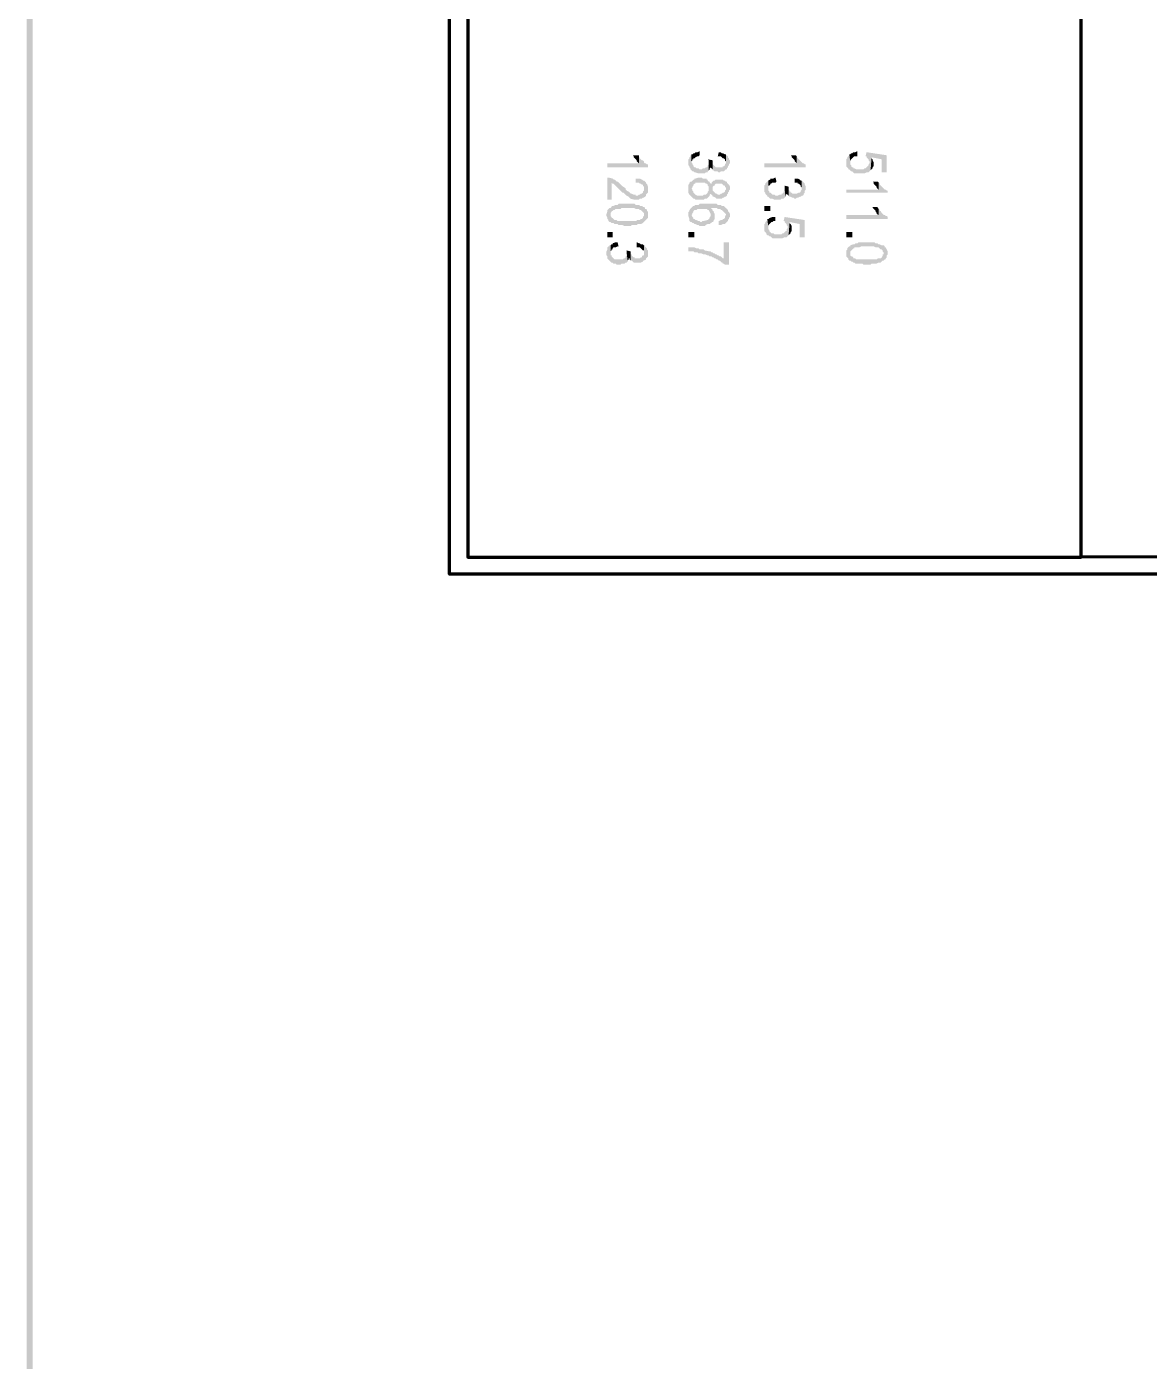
# Model space of a CAD drawing. Header units: inches. Extents: x -186 to 186, y -282 to 282.
# Drawn here: x -186.11 to -145.02, y 149.35 to 198.19 of the extents above; entities that cross this region are included whole.
import ezdxf

# ---------------------------------------------------------------- set-up
doc = ezdxf.new("R2010")
doc.units = ezdxf.units.IN
doc.header["$MEASUREMENT"] = 0
doc.layers.add('H', color=7, linetype='CONTINUOUS', lineweight=100)
doc.layers.add('P', color=250, linetype='CONTINUOUS', lineweight=100)

msp = doc.modelspace()

# ---------------------------------------------------------------- hatches: boundary and pattern name
at = {"layer": 'H', "linetype": 'Continuous'}
for points in [[(-185.889, 281.889), (-186.111, 282.111), (-185.889, -281.889)], [(-186.111, 282.111), (-185.889, -281.889), (-186.111, -282.111)], [(-163.37, 193.037), (-163.37, 193.148), (-163.407, 193.148), (-163.444, 193.185), (-163.481, 193.185), (-163.519, 193.222), (-163.519, 193.259), (-163.556, 193.296), (-163.593, 193.296), (-163.63, 193.333), (-163.667, 193.37), (-163.704, 193.444), (-163.704, 193.185), (-164.852, 193.185), (-164.852, 193.037)], [(-163.704, 193.444), (-163.704, 193.481), (-163.741, 193.481), (-163.926, 193.481), (-163.889, 193.444), (-163.889, 193.407), (-163.815, 193.333), (-163.778, 193.296), (-163.778, 193.259), (-163.741, 193.222), (-163.704, 193.185)], [(-161.148, 192.926), (-161.148, 193.222), (-161.148, 193.148), (-161.185, 193.111), (-161.185, 193.074), (-161.222, 193.037), (-161.259, 193.037), (-161.296, 193), (-161.333, 193), (-161.37, 193), (-161.407, 192.963), (-161.481, 192.963), (-161.519, 193), (-161.556, 193), (-161.593, 193), (-161.63, 193.037), (-161.667, 193.037), (-161.704, 193.074), (-161.704, 193.111), (-161.741, 193.148), (-161.741, 193.185), (-161.778, 193.222), (-161.778, 193.519), (-161.778, 193.481), (-161.815, 193.481), (-161.815, 193.444), (-161.852, 193.407), (-161.852, 193.37), (-161.889, 193.333), (-161.889, 193.296), (-161.889, 193.259), (-161.889, 193.185), (-161.889, 193.148), (-161.889, 193.111), (-161.852, 193.074), (-161.852, 193.037), (-161.815, 193), (-161.815, 192.963), (-161.741, 192.889), (-161.704, 192.889), (-161.667, 192.852), (-161.63, 192.852), (-161.519, 192.815), (-161.37, 192.815), (-161.333, 192.815), (-161.296, 192.815), (-161.259, 192.852), (-161.222, 192.852), (-161.185, 192.852), (-161.185, 192.889)], [(-161.481, 193.481), (-161.481, 193.63), (-161.556, 193.593), (-161.593, 193.593), (-161.63, 193.593), (-161.667, 193.556), (-161.704, 193.556), (-161.741, 193.519), (-161.778, 193.519), (-161.778, 193.222), (-161.778, 193.259), (-161.741, 193.296), (-161.741, 193.333), (-161.704, 193.333), (-161.704, 193.37), (-161.667, 193.37), (-161.63, 193.407), (-161.556, 193.444), (-161.519, 193.444)], [(-160.37, 193.222), (-160.37, 193.296), (-160.407, 193.333), (-160.407, 193.37), (-160.444, 193.407), (-160.444, 193.444), (-160.481, 193.481), (-160.519, 193.481), (-160.519, 193.519), (-160.519, 193.185), (-160.556, 193.148), (-160.556, 193.111), (-160.593, 193.074), (-160.63, 193.074), (-160.63, 193.037), (-160.667, 193.037), (-160.704, 193.037), (-160.815, 193.037), (-160.852, 193.037), (-160.889, 193.037), (-160.926, 193.074), (-160.963, 193.111), (-161, 193.148), (-161, 193.185), (-161, 193.222), (-161, 193.296), (-161, 192.963), (-161, 192.926), (-160.963, 192.926), (-160.926, 192.889), (-160.852, 192.889), (-160.815, 192.889), (-160.778, 192.852), (-160.741, 192.852), (-160.704, 192.889), (-160.667, 192.889), (-160.593, 192.889), (-160.556, 192.926), (-160.519, 192.963), (-160.481, 192.963), (-160.481, 193), (-160.444, 193.037), (-160.444, 193.074), (-160.407, 193.111), (-160.407, 193.148), (-160.37, 193.185)], [(-160.519, 193.519), (-160.556, 193.519), (-160.63, 193.556), (-160.667, 193.556), (-160.704, 193.593), (-160.778, 193.593), (-160.815, 193.444), (-160.778, 193.444), (-160.741, 193.444), (-160.704, 193.444), (-160.667, 193.407), (-160.63, 193.37), (-160.593, 193.37), (-160.556, 193.333), (-160.556, 193.296), (-160.519, 193.259), (-160.519, 193.222)], [(-157.593, 193.037), (-157.593, 193.148), (-157.63, 193.148), (-157.667, 193.185), (-157.704, 193.185), (-157.741, 193.222), (-157.778, 193.259), (-157.815, 193.296), (-157.852, 193.333), (-157.889, 193.37), (-157.926, 193.444), (-157.926, 193.185), (-159.111, 193.185), (-159.111, 193.037)], [(-157.926, 193.444), (-157.963, 193.481), (-158.148, 193.481), (-158.111, 193.444), (-158.111, 193.407), (-158.037, 193.333), (-158, 193.296), (-158, 193.259), (-157.963, 193.222), (-157.926, 193.185)], [(-155.259, 192.889), (-155.259, 193.222), (-155.259, 193.185), (-155.296, 193.148), (-155.296, 193.111), (-155.333, 193.074), (-155.37, 193.037), (-155.407, 193), (-155.444, 193), (-155.481, 192.963), (-155.519, 192.963), (-155.556, 192.963), (-155.667, 192.963), (-155.704, 192.963), (-155.741, 192.963), (-155.815, 193), (-155.852, 193), (-155.852, 193.037), (-155.889, 193.037), (-155.926, 193.074), (-155.926, 193.111), (-155.963, 193.148), (-155.963, 193.185), (-155.963, 193.222), (-156, 193.519), (-156, 193.481), (-156.037, 193.444), (-156.074, 193.407), (-156.074, 193.37), (-156.111, 193.333), (-156.111, 193.296), (-156.111, 193.259), (-156.111, 193.185), (-156.111, 193.148), (-156.111, 193.111), (-156.111, 193.074), (-156.074, 193.037), (-156.037, 193), (-156.037, 192.963), (-156, 192.963), (-155.963, 192.926), (-155.926, 192.889), (-155.889, 192.889), (-155.852, 192.852), (-155.815, 192.815), (-155.778, 192.815), (-155.704, 192.815), (-155.667, 192.815), (-155.63, 192.815), (-155.519, 192.815), (-155.481, 192.815), (-155.444, 192.815), (-155.37, 192.852), (-155.333, 192.852), (-155.296, 192.852)], [(-155.704, 193.444), (-155.704, 193.63), (-155.778, 193.593), (-155.815, 193.593), (-155.852, 193.593), (-155.889, 193.556), (-155.926, 193.556), (-155.963, 193.519), (-156, 193.519), (-155.963, 193.222), (-155.963, 193.296), (-155.926, 193.333), (-155.889, 193.37), (-155.852, 193.407), (-155.815, 193.444), (-155.778, 193.444), (-155.741, 193.444)], [(-154.63, 192.852), (-154.63, 193.481), (-155.37, 193.593), (-155.407, 193.444), (-155.37, 193.444), (-155.37, 193.407), (-155.333, 193.37), (-155.296, 193.333), (-155.296, 193.296), (-155.259, 193.259), (-155.259, 192.889), (-155.222, 192.926), (-155.185, 193.407), (-154.815, 193.333), (-154.815, 192.852)], [(-155.111, 193.185), (-155.111, 193.222), (-155.148, 193.296), (-155.148, 193.333), (-155.185, 193.37), (-155.185, 193.407), (-155.222, 192.926), (-155.185, 192.963), (-155.148, 193), (-155.148, 193.037), (-155.111, 193.074), (-155.111, 193.111), (-155.111, 193.148)], [(-161, 193.296), (-161.185, 193.333), (-161.148, 193.296), (-161.148, 193.222), (-161.148, 192.926), (-161.111, 192.963), (-161.111, 193), (-161.074, 193.037), (-161.037, 193), (-161, 192.963)], [(-163.481, 191.963), (-163.519, 192.259), (-163.519, 192.222), (-163.519, 192.185), (-163.556, 192.148), (-163.556, 192.111), (-163.593, 192.074), (-163.63, 192.074), (-163.667, 192.037), (-163.704, 192.037), (-163.741, 192), (-163.815, 192), (-163.815, 192.037), (-163.852, 192.037), (-163.889, 192.037), (-163.963, 192.074), (-164, 192.074), (-164.037, 192.111), (-164.074, 192.148), (-164.148, 192.185), (-164.185, 192.222), (-164.185, 192.259), (-164.222, 192.296), (-164.333, 192.37), (-164.37, 192.407), (-164.407, 192.444), (-164.444, 192.481), (-164.481, 192.519), (-164.519, 192.519), (-164.556, 192.556), (-164.593, 192.593), (-164.63, 192.593), (-164.667, 192.63), (-164.815, 192.667), (-164.852, 192.667), (-164.852, 191.852), (-164.704, 191.852), (-164.704, 192.481), (-164.667, 192.444), (-164.63, 192.444), (-164.593, 192.407), (-164.556, 192.37), (-164.519, 192.333), (-164.481, 192.296), (-164.444, 192.259), (-164.407, 192.222), (-164.37, 192.185), (-164.333, 192.148), (-164.296, 192.111), (-164.259, 192.111), (-164.222, 192.074), (-164.185, 192.037), (-164.148, 192), (-164.074, 191.963), (-164.037, 191.926), (-164, 191.889), (-163.852, 191.852), (-163.704, 191.852), (-163.667, 191.889), (-163.63, 191.889), (-163.593, 191.889), (-163.556, 191.926), (-163.519, 191.926)], [(-163.37, 192.222), (-163.37, 192.296), (-163.37, 192.333), (-163.407, 192.444), (-163.444, 192.444), (-163.444, 192.481), (-163.481, 192.519), (-163.519, 192.556), (-163.556, 192.556), (-163.593, 192.593), (-163.667, 192.63), (-163.704, 192.63), (-163.778, 192.63), (-163.815, 192.63), (-163.815, 192.481), (-163.741, 192.481), (-163.704, 192.481), (-163.667, 192.444), (-163.63, 192.444), (-163.593, 192.407), (-163.556, 192.407), (-163.556, 192.37), (-163.519, 192.333), (-163.519, 192.296), (-163.519, 192.259), (-163.481, 191.963), (-163.444, 192), (-163.444, 192.037), (-163.407, 192.074), (-163.37, 192.111), (-163.37, 192.148), (-163.37, 192.185)], [(-161.148, 192.519), (-161.185, 192.556), (-161.185, 192.593), (-161.222, 192.593), (-161.222, 192.63), (-161.296, 192.63), (-161.333, 192.63), (-161.37, 192.63), (-161.407, 192.667), (-161.519, 192.667), (-161.63, 192.63), (-161.667, 192.63), (-161.667, 192.593), (-161.704, 192.593), (-161.741, 192.556), (-161.778, 192.519), (-161.815, 192.519), (-161.852, 192.481), (-161.852, 192.444), (-161.889, 192.407), (-161.889, 192.37), (-161.889, 192.333), (-161.889, 192.296), (-161.889, 192.222), (-161.889, 192.185), (-161.889, 192.148), (-161.889, 192.111), (-161.852, 192.037), (-161.815, 192), (-161.778, 191.963), (-161.778, 192.259), (-161.741, 192.296), (-161.741, 192.333), (-161.704, 192.37), (-161.704, 192.407), (-161.667, 192.444), (-161.63, 192.444), (-161.63, 192.481), (-161.556, 192.481), (-161.519, 192.481), (-161.37, 192.481), (-161.333, 192.481), (-161.296, 192.481), (-161.259, 192.444), (-161.222, 192.444), (-161.185, 192.407), (-161.185, 192.37), (-161.148, 192.333), (-161.148, 192.296), (-161.148, 192.259)], [(-160.519, 192.519), (-160.556, 192.556), (-160.593, 192.556), (-160.63, 192.593), (-160.667, 192.593), (-160.852, 192.593), (-160.889, 192.593), (-160.926, 192.556), (-160.963, 192.556), (-161, 192.519), (-161.037, 192.481), (-161.037, 192.444), (-161.074, 192.444), (-161.111, 192.481), (-161.111, 192.519), (-161.148, 192.519), (-161.148, 192.259), (-161.148, 192.222), (-161.148, 192.185), (-161.185, 192.148), (-161.185, 192.111), (-161.222, 192.074), (-161.259, 192.037), (-161.296, 192.037), (-161.333, 192.037), (-161.37, 192), (-161.407, 192), (-161.481, 192), (-161.519, 192), (-161.556, 192), (-161.63, 192.037), (-161.667, 192.074), (-161.704, 192.111), (-161.704, 192.148), (-161.741, 192.185), (-161.741, 192.222), (-161.778, 192.259), (-161.778, 191.963), (-161.741, 191.926), (-161.704, 191.889), (-161.667, 191.889), (-161.63, 191.852), (-161.593, 191.852), (-161.556, 191.852), (-161.37, 191.852), (-161.333, 191.852), (-161.296, 191.889), (-161.259, 191.889), (-161.222, 191.889), (-161.185, 191.926), (-161.148, 191.963), (-161.111, 192), (-161.111, 192.037), (-161.074, 192.074), (-161, 192), (-161, 192.259), (-161, 192.296), (-161, 192.333), (-160.963, 192.37), (-160.926, 192.37), (-160.926, 192.407), (-160.889, 192.444), (-160.852, 192.444), (-160.815, 192.444), (-160.778, 192.444), (-160.741, 192.444), (-160.704, 192.444), (-160.667, 192.444), (-160.63, 192.407), (-160.593, 192.37), (-160.556, 192.37), (-160.556, 192.333), (-160.519, 192.296), (-160.519, 192.259)], [(-160.37, 192.259), (-160.37, 192.333), (-160.407, 192.407), (-160.481, 192.481), (-160.481, 192.519), (-160.519, 192.519), (-160.519, 192.222), (-160.556, 192.185), (-160.556, 192.148), (-160.593, 192.111), (-160.63, 192.111), (-160.667, 192.074), (-160.704, 192.074), (-160.741, 192.037), (-160.815, 192.037), (-160.852, 192.074), (-160.889, 192.074), (-160.963, 192.148), (-161, 192.185), (-161, 192.222), (-161, 192.259), (-161, 192), (-161, 191.963), (-160.963, 191.963), (-160.889, 191.926), (-160.852, 191.889), (-160.815, 191.889), (-160.778, 191.889), (-160.741, 191.889), (-160.704, 191.889), (-160.667, 191.889), (-160.63, 191.926), (-160.593, 191.926), (-160.556, 191.963), (-160.519, 191.963), (-160.481, 192), (-160.481, 192.037), (-160.444, 192.074), (-160.444, 192.111), (-160.407, 192.148), (-160.407, 192.185), (-160.37, 192.222)], [(-158.333, 191.963), (-158.37, 192.259), (-158.37, 192.185), (-158.407, 192.148), (-158.407, 192.111), (-158.444, 192.074), (-158.481, 192.074), (-158.481, 192.037), (-158.519, 192.037), (-158.556, 192.037), (-158.63, 192), (-158.704, 192), (-158.741, 192.037), (-158.778, 192.037), (-158.815, 192.037), (-158.852, 192.074), (-158.889, 192.111), (-158.926, 192.111), (-158.926, 192.148), (-158.963, 192.185), (-158.963, 192.222), (-158.963, 192.259), (-158.963, 192.556), (-159, 192.519), (-159.037, 192.481), (-159.074, 192.444), (-159.074, 192.407), (-159.111, 192.37), (-159.111, 192.333), (-159.111, 192.296), (-159.111, 192.222), (-159.111, 192.185), (-159.111, 192.148), (-159.074, 192.111), (-159.074, 192.074), (-159.037, 192.037), (-159, 192), (-159, 191.963), (-158.963, 191.963), (-158.926, 191.926), (-158.889, 191.889), (-158.852, 191.889), (-158.815, 191.889), (-158.741, 191.852), (-158.593, 191.852), (-158.556, 191.852), (-158.519, 191.852), (-158.481, 191.889), (-158.444, 191.889), (-158.407, 191.889), (-158.37, 191.926)], [(-158.667, 192.519), (-158.704, 192.667), (-158.778, 192.63), (-158.815, 192.63), (-158.852, 192.63), (-158.889, 192.63), (-158.889, 192.593), (-158.963, 192.556), (-158.963, 192.259), (-158.963, 192.296), (-158.963, 192.333), (-158.963, 192.37), (-158.926, 192.37), (-158.889, 192.407), (-158.889, 192.444), (-158.852, 192.444), (-158.815, 192.481), (-158.778, 192.481), (-158.704, 192.481)], [(-157.593, 192.259), (-157.593, 192.333), (-157.63, 192.407), (-157.63, 192.444), (-157.667, 192.481), (-157.704, 192.519), (-157.741, 192.556), (-157.741, 192.222), (-157.778, 192.185), (-157.778, 192.148), (-157.815, 192.111), (-157.852, 192.111), (-157.926, 192.074), (-158.037, 192.074), (-158.074, 192.074), (-158.111, 192.111), (-158.148, 192.111), (-158.148, 192.148), (-158.185, 192.148), (-158.185, 192.185), (-158.222, 192.222), (-158.222, 192.259), (-158.222, 192.333), (-158.222, 192), (-158.185, 191.963), (-158.148, 191.963), (-158.074, 191.926), (-158.037, 191.926), (-158, 191.889), (-157.963, 191.889), (-157.926, 191.926), (-157.889, 191.926), (-157.815, 191.963), (-157.778, 191.963), (-157.741, 192), (-157.704, 192), (-157.667, 192.037), (-157.667, 192.074), (-157.63, 192.111), (-157.63, 192.148), (-157.63, 192.185), (-157.593, 192.222)], [(-157.741, 192.556), (-157.778, 192.556), (-157.815, 192.593), (-157.889, 192.63), (-157.926, 192.63), (-158, 192.63), (-158, 192.481), (-157.963, 192.481), (-157.889, 192.481), (-157.889, 192.444), (-157.852, 192.444), (-157.815, 192.407), (-157.778, 192.37), (-157.778, 192.333), (-157.741, 192.296), (-157.741, 192.259)], [(-154.593, 192.111), (-154.593, 192.185), (-154.63, 192.185), (-154.667, 192.222), (-154.704, 192.222), (-154.741, 192.259), (-154.778, 192.296), (-154.815, 192.333), (-154.852, 192.37), (-154.889, 192.407), (-154.889, 192.444), (-154.926, 192.481), (-154.926, 192.222), (-156.111, 192.222), (-156.111, 192.111)], [(-154.926, 192.481), (-154.963, 192.519), (-155.148, 192.519), (-155.111, 192.481), (-155.111, 192.444), (-155.074, 192.407), (-155.037, 192.37), (-155, 192.333), (-155, 192.296), (-154.926, 192.222)], [(-158.222, 192.333), (-158.37, 192.37), (-158.37, 192.333), (-158.37, 192.259), (-158.333, 191.963), (-158.333, 192), (-158.296, 192.074), (-158.259, 192.037), (-158.222, 192)], [(-163.519, 191.037), (-163.519, 191.296), (-163.519, 191.259), (-163.556, 191.222), (-163.556, 191.185), (-163.593, 191.148), (-163.63, 191.148), (-163.667, 191.111), (-163.704, 191.111), (-163.778, 191.111), (-163.778, 191.074), (-163.852, 191.074), (-163.926, 191.074), (-164.333, 191.074), (-164.37, 191.074), (-164.481, 191.074), (-164.519, 191.111), (-164.556, 191.111), (-164.593, 191.111), (-164.63, 191.148), (-164.667, 191.185), (-164.704, 191.185), (-164.704, 191.222), (-164.741, 191.259), (-164.741, 191.296), (-164.741, 191.556), (-164.778, 191.556), (-164.815, 191.519), (-164.852, 191.481), (-164.852, 191.444), (-164.889, 191.333), (-164.889, 191.259), (-164.852, 191.185), (-164.852, 191.148), (-164.815, 191.111), (-164.815, 191.074), (-164.778, 191.037), (-164.741, 191.037), (-164.704, 191), (-164.667, 191), (-164.63, 191), (-164.593, 190.963), (-164.556, 190.963), (-164.519, 190.963), (-164.481, 190.963), (-164.444, 190.926), (-164.407, 190.926), (-164.37, 190.926), (-164.296, 190.926), (-164.222, 190.889), (-164, 190.889), (-163.963, 190.926), (-163.889, 190.926), (-163.815, 190.926), (-163.778, 190.926), (-163.741, 190.963), (-163.704, 190.963), (-163.667, 190.963), (-163.63, 190.963), (-163.556, 191)], [(-163.37, 191.296), (-163.37, 191.37), (-163.37, 191.407), (-163.407, 191.444), (-163.407, 191.481), (-163.444, 191.519), (-163.481, 191.519), (-163.481, 191.556), (-163.519, 191.593), (-163.556, 191.593), (-163.593, 191.63), (-163.63, 191.63), (-163.667, 191.63), (-163.704, 191.667), (-163.741, 191.667), (-163.778, 191.667), (-163.815, 191.667), (-163.852, 191.704), (-163.926, 191.704), (-164, 191.704), (-164.296, 191.704), (-164.333, 191.704), (-164.444, 191.704), (-164.481, 191.667), (-164.519, 191.667), (-164.556, 191.667), (-164.63, 191.63), (-164.667, 191.63), (-164.704, 191.63), (-164.704, 191.593), (-164.741, 191.556), (-164.741, 191.296), (-164.741, 191.333), (-164.741, 191.37), (-164.704, 191.407), (-164.704, 191.444), (-164.667, 191.444), (-164.63, 191.481), (-164.593, 191.481), (-164.556, 191.519), (-164.519, 191.519), (-164.481, 191.519), (-164.37, 191.519), (-164.333, 191.556), (-163.889, 191.556), (-163.815, 191.519), (-163.778, 191.519), (-163.704, 191.519), (-163.667, 191.481), (-163.63, 191.481), (-163.593, 191.444), (-163.556, 191.407), (-163.519, 191.37), (-163.519, 191.333), (-163.519, 191.037), (-163.481, 191.074), (-163.444, 191.111), (-163.407, 191.148), (-163.37, 191.185), (-163.37, 191.222), (-163.37, 191.259)], [(-161.074, 191), (-161.074, 191.296), (-161.074, 191.259), (-161.111, 191.222), (-161.111, 191.185), (-161.148, 191.148), (-161.185, 191.111), (-161.333, 191.074), (-161.37, 191.074), (-161.407, 191.037), (-161.444, 191.037), (-161.481, 191.074), (-161.519, 191.074), (-161.593, 191.111), (-161.63, 191.111), (-161.667, 191.148), (-161.704, 191.148), (-161.704, 191.185), (-161.741, 191.222), (-161.778, 191.296), (-161.778, 191.556), (-161.815, 191.519), (-161.852, 191.481), (-161.852, 191.444), (-161.889, 191.407), (-161.889, 191.37), (-161.889, 191.333), (-161.889, 191.259), (-161.852, 191.148), (-161.852, 191.074), (-161.815, 191.037), (-161.778, 191.037), (-161.741, 191), (-161.704, 191), (-161.667, 190.963), (-161.63, 190.963), (-161.556, 190.926), (-161.519, 190.926), (-161.481, 190.889), (-161.296, 190.889), (-161.259, 190.926), (-161.185, 190.963), (-161.148, 190.963), (-161.111, 190.963)], [(-160.926, 191.259), (-160.926, 191.333), (-160.963, 191.407), (-160.963, 191.444), (-161, 191.444), (-161, 191.481), (-161.037, 191.519), (-161.074, 191.556), (-161.111, 191.556), (-161.148, 191.704), (-161.37, 191.704), (-161.444, 191.704), (-161.481, 191.704), (-161.519, 191.667), (-161.556, 191.667), (-161.593, 191.667), (-161.63, 191.667), (-161.667, 191.63), (-161.704, 191.63), (-161.741, 191.593), (-161.778, 191.556), (-161.778, 191.296), (-161.741, 191.333), (-161.741, 191.37), (-161.704, 191.407), (-161.704, 191.444), (-161.667, 191.481), (-161.63, 191.481), (-161.593, 191.481), (-161.556, 191.519), (-161.519, 191.519), (-161.481, 191.519), (-161.296, 191.519), (-161.259, 191.519), (-161.222, 191.519), (-161.185, 191.481), (-161.148, 191.481), (-161.111, 191.407), (-161.074, 191.333), (-161.074, 191), (-161.037, 191), (-161.037, 191.037), (-161, 191.037), (-160.963, 191.074), (-160.963, 191.111), (-160.926, 191.148), (-160.926, 191.185), (-160.926, 191.222)], [(-160.519, 191.556), (-160.556, 191.593), (-160.593, 191.63), (-160.63, 191.63), (-160.667, 191.63), (-160.704, 191.667), (-160.741, 191.667), (-160.778, 191.667), (-160.815, 191.667), (-160.852, 191.704), (-160.926, 191.704), (-160.963, 191.704), (-161.148, 191.704), (-161.111, 191.556), (-160.963, 191.556), (-160.889, 191.556), (-160.852, 191.556), (-160.815, 191.519), (-160.778, 191.519), (-160.704, 191.519), (-160.704, 191.481), (-160.667, 191.481), (-160.63, 191.444), (-160.593, 191.407), (-160.556, 191.37), (-160.519, 191.333), (-160.519, 191.296)], [(-160.37, 191.296), (-160.37, 191.333), (-160.407, 191.407), (-160.444, 191.444), (-160.444, 191.481), (-160.481, 191.519), (-160.519, 191.556), (-160.519, 191.296), (-160.556, 191.222), (-160.556, 191.185), (-160.593, 191.148), (-160.63, 191.148), (-160.63, 191.111), (-160.667, 191.111), (-160.704, 191.111), (-160.778, 191.074), (-160.778, 190.926), (-160.704, 190.926), (-160.63, 190.963), (-160.593, 190.963), (-160.556, 190.963), (-160.519, 191), (-160.481, 191.037), (-160.444, 191.074), (-160.444, 191.111), (-160.407, 191.148), (-160.407, 191.185), (-160.37, 191.222)], [(-159.111, 191.444), (-158.889, 191.444), (-158.889, 191.63), (-159.111, 191.63)], [(-154.593, 191.148), (-154.593, 191.222), (-154.63, 191.259), (-154.667, 191.259), (-154.704, 191.296), (-154.741, 191.296), (-154.778, 191.333), (-154.815, 191.37), (-154.852, 191.444), (-154.889, 191.444), (-154.889, 191.481), (-154.926, 191.519), (-154.926, 191.296), (-156.111, 191.296), (-156.111, 191.148)], [(-154.926, 191.519), (-154.963, 191.556), (-154.963, 191.593), (-155.148, 191.593), (-155.148, 191.556), (-155.111, 191.519), (-155.074, 191.481), (-155.037, 191.444), (-155.037, 191.407), (-155, 191.37), (-155, 191.333), (-154.926, 191.296)], [(-158.259, 190.519), (-158.259, 190.852), (-158.259, 190.815), (-158.296, 190.778), (-158.296, 190.704), (-158.333, 190.704), (-158.37, 190.667), (-158.407, 190.63), (-158.444, 190.63), (-158.481, 190.593), (-158.519, 190.593), (-158.556, 190.593), (-158.667, 190.593), (-158.704, 190.593), (-158.741, 190.593), (-158.778, 190.63), (-158.815, 190.63), (-158.852, 190.63), (-158.889, 190.667), (-158.926, 190.704), (-158.926, 190.741), (-158.963, 190.778), (-158.963, 190.815), (-158.963, 190.852), (-159, 191.148), (-159, 191.111), (-159.037, 191.074), (-159.074, 191.037), (-159.074, 191), (-159.111, 190.963), (-159.111, 190.926), (-159.111, 190.889), (-159.111, 190.815), (-159.111, 190.778), (-159.111, 190.741), (-159.111, 190.704), (-159.074, 190.667), (-159.037, 190.63), (-159.037, 190.593), (-159, 190.556), (-158.963, 190.556), (-158.926, 190.519), (-158.889, 190.519), (-158.852, 190.481), (-158.815, 190.444), (-158.778, 190.444), (-158.704, 190.444), (-158.667, 190.444), (-158.63, 190.444), (-158.519, 190.444), (-158.481, 190.444), (-158.444, 190.444), (-158.37, 190.481), (-158.333, 190.481), (-158.296, 190.481)], [(-158.704, 191.074), (-158.704, 191.222), (-158.778, 191.222), (-158.815, 191.222), (-158.926, 191.185), (-158.963, 191.148), (-159, 191.148), (-158.963, 190.852), (-158.963, 190.889), (-158.963, 190.926), (-158.926, 190.963), (-158.889, 191), (-158.852, 191.037), (-158.815, 191.037), (-158.778, 191.074), (-158.741, 191.074)], [(-157.63, 190.481), (-157.63, 191.111), (-158.37, 191.222), (-158.407, 191.074), (-158.37, 191.074), (-158.37, 191.037), (-158.333, 191), (-158.296, 190.963), (-158.296, 190.926), (-158.259, 190.889), (-158.259, 190.519), (-158.222, 190.556), (-158.185, 191.037), (-157.815, 190.963), (-157.815, 190.481)], [(-158.111, 190.815), (-158.111, 190.852), (-158.111, 190.889), (-158.148, 190.963), (-158.185, 191), (-158.185, 191.037), (-158.222, 190.556), (-158.185, 190.593), (-158.148, 190.63), (-158.148, 190.667), (-158.111, 190.704), (-158.111, 190.741), (-158.111, 190.778)], [(-164.852, 190.481), (-164.667, 190.481), (-164.667, 190.667), (-164.852, 190.667)], [(-161.889, 190.481), (-161.667, 190.481), (-161.667, 190.667), (-161.889, 190.667)], [(-156.111, 190.481), (-155.889, 190.481), (-155.889, 190.667), (-156.111, 190.667)], [(-164.111, 189.593), (-164.148, 189.889), (-164.148, 189.815), (-164.185, 189.778), (-164.185, 189.741), (-164.222, 189.704), (-164.259, 189.704), (-164.296, 189.667), (-164.333, 189.667), (-164.37, 189.667), (-164.481, 189.667), (-164.519, 189.667), (-164.556, 189.667), (-164.593, 189.667), (-164.63, 189.704), (-164.667, 189.741), (-164.704, 189.778), (-164.704, 189.815), (-164.741, 189.815), (-164.741, 189.852), (-164.741, 189.889), (-164.741, 190.185), (-164.778, 190.185), (-164.778, 190.148), (-164.815, 190.148), (-164.852, 190.111), (-164.852, 190.037), (-164.889, 189.963), (-164.889, 189.852), (-164.889, 189.815), (-164.852, 189.778), (-164.852, 189.741), (-164.852, 189.704), (-164.815, 189.667), (-164.778, 189.63), (-164.741, 189.593), (-164.704, 189.556), (-164.667, 189.556), (-164.63, 189.519), (-164.593, 189.519), (-164.556, 189.519), (-164.519, 189.481), (-164.37, 189.481), (-164.333, 189.519), (-164.296, 189.519), (-164.259, 189.519), (-164.222, 189.519), (-164.185, 189.556), (-164.148, 189.556)], [(-164.444, 190.148), (-164.481, 190.296), (-164.519, 190.296), (-164.556, 190.296), (-164.667, 190.259), (-164.667, 190.222), (-164.704, 190.222), (-164.741, 190.185), (-164.741, 189.889), (-164.741, 189.926), (-164.741, 189.963), (-164.704, 190), (-164.704, 190.037), (-164.667, 190.037), (-164.667, 190.074), (-164.63, 190.111), (-164.556, 190.111), (-164.481, 190.148)], [(-164, 189.963), (-164.148, 190), (-164.148, 189.963), (-164.148, 189.889), (-164.111, 189.593), (-164.111, 189.63), (-164.074, 189.667), (-164.074, 189.704), (-164.037, 189.704), (-164.037, 189.667), (-164, 189.63)], [(-163.37, 189.889), (-163.37, 189.963), (-163.37, 190), (-163.407, 190.037), (-163.407, 190.074), (-163.444, 190.111), (-163.481, 190.148), (-163.481, 190.185), (-163.519, 190.185), (-163.519, 189.852), (-163.519, 189.815), (-163.556, 189.815), (-163.593, 189.778), (-163.593, 189.741), (-163.63, 189.741), (-163.667, 189.704), (-163.704, 189.704), (-163.815, 189.704), (-163.852, 189.704), (-163.852, 189.741), (-163.889, 189.741), (-163.963, 189.815), (-163.963, 189.852), (-164, 189.852), (-164, 189.889), (-164, 189.963), (-164, 189.63), (-163.963, 189.63), (-163.926, 189.593), (-163.889, 189.556), (-163.852, 189.556), (-163.815, 189.556), (-163.778, 189.556), (-163.741, 189.556), (-163.704, 189.556), (-163.667, 189.556), (-163.63, 189.556), (-163.556, 189.593), (-163.556, 189.63), (-163.519, 189.63), (-163.444, 189.667), (-163.444, 189.704), (-163.407, 189.741), (-163.37, 189.778), (-163.37, 189.815), (-163.37, 189.852)], [(-163.519, 190.185), (-163.556, 190.222), (-163.63, 190.222), (-163.667, 190.259), (-163.704, 190.259), (-163.778, 190.296), (-163.778, 190.148), (-163.778, 190.111), (-163.704, 190.111), (-163.667, 190.111), (-163.63, 190.074), (-163.593, 190.037), (-163.556, 190), (-163.519, 190), (-163.519, 189.963), (-163.519, 189.889)], [(-160.407, 189.481), (-160.407, 190.296), (-160.593, 190.296), (-160.593, 189.667), (-160.593, 189.704), (-160.63, 189.704), (-160.667, 189.741), (-160.704, 189.778), (-160.741, 189.778), (-160.778, 189.815), (-160.815, 189.815), (-160.852, 189.852), (-160.889, 189.852), (-160.926, 189.889), (-160.963, 189.889), (-161, 189.926), (-161.037, 189.926), (-161.074, 189.963), (-161.111, 189.963), (-161.296, 190), (-161.333, 190.037), (-161.37, 190.037), (-161.444, 190.037), (-161.481, 190.037), (-161.519, 190.074), (-161.556, 190.074), (-161.593, 190.074), (-161.667, 190.111), (-161.704, 190.111), (-161.741, 190.111), (-161.889, 190.111), (-161.889, 189.963), (-161.852, 189.963), (-161.815, 189.963), (-161.704, 189.963), (-161.667, 189.926), (-161.63, 189.926), (-161.593, 189.926), (-161.556, 189.926), (-161.519, 189.889), (-161.481, 189.889), (-161.444, 189.889), (-161.407, 189.889), (-161.333, 189.852), (-161.296, 189.852), (-161.259, 189.852), (-161.185, 189.815), (-161.148, 189.815), (-161.111, 189.778), (-161.037, 189.778), (-161, 189.741), (-160.963, 189.741), (-160.926, 189.704), (-160.889, 189.704), (-160.852, 189.667), (-160.815, 189.667), (-160.778, 189.63), (-160.741, 189.63), (-160.704, 189.593), (-160.667, 189.556), (-160.63, 189.556), (-160.63, 189.519), (-160.593, 189.519), (-160.556, 189.481)], [(-154.741, 189.63), (-154.741, 189.889), (-154.741, 189.852), (-154.778, 189.852), (-154.778, 189.815), (-154.815, 189.741), (-154.852, 189.704), (-154.926, 189.704), (-154.963, 189.704), (-155, 189.667), (-155.111, 189.667), (-155.148, 189.667), (-155.556, 189.667), (-155.63, 189.667), (-155.704, 189.667), (-155.741, 189.667), (-155.778, 189.704), (-155.815, 189.704), (-155.852, 189.704), (-155.852, 189.741), (-155.889, 189.778), (-155.926, 189.778), (-155.963, 189.815), (-155.963, 189.852), (-155.963, 189.889), (-155.963, 190.148), (-156, 190.148), (-156.037, 190.111), (-156.074, 190.074), (-156.074, 190.037), (-156.111, 190), (-156.111, 189.963), (-156.111, 189.926), (-156.111, 189.852), (-156.111, 189.815), (-156.111, 189.778), (-156.074, 189.741), (-156.037, 189.704), (-156.037, 189.667), (-156, 189.63), (-155.963, 189.63), (-155.926, 189.593), (-155.889, 189.593), (-155.852, 189.556), (-155.815, 189.556), (-155.778, 189.519), (-155.704, 189.519), (-155.667, 189.519), (-155.63, 189.519), (-155.593, 189.519), (-155.519, 189.519), (-155.481, 189.481), (-155.222, 189.481), (-155.185, 189.519), (-155.111, 189.519), (-155.037, 189.519), (-155, 189.519), (-154.926, 189.556), (-154.889, 189.556), (-154.852, 189.556), (-154.815, 189.593), (-154.778, 189.63)], [(-154.593, 189.889), (-154.593, 189.963), (-154.63, 190.037), (-154.667, 190.111), (-154.704, 190.111), (-154.704, 190.148), (-154.741, 190.185), (-154.778, 190.185), (-154.815, 190.185), (-154.889, 190.222), (-154.926, 190.222), (-154.963, 190.259), (-155, 190.259), (-155.037, 190.259), (-155.074, 190.296), (-155.148, 190.296), (-155.222, 190.296), (-155.519, 190.296), (-155.556, 190.296), (-155.667, 190.296), (-155.704, 190.259), (-155.741, 190.259), (-155.778, 190.259), (-155.815, 190.222), (-155.852, 190.222), (-155.963, 190.185), (-155.963, 190.148), (-155.963, 189.889), (-155.963, 189.926), (-155.963, 189.963), (-155.926, 190), (-155.852, 190.074), (-155.815, 190.074), (-155.815, 190.111), (-155.778, 190.111), (-155.704, 190.111), (-155.63, 190.111), (-155.556, 190.148), (-155.111, 190.148), (-155.037, 190.111), (-155, 190.111), (-154.963, 190.111), (-154.926, 190.111), (-154.889, 190.074), (-154.852, 190.037), (-154.815, 190.037), (-154.778, 190), (-154.778, 189.963), (-154.741, 189.926), (-154.741, 189.63), (-154.704, 189.667), (-154.667, 189.667), (-154.667, 189.704), (-154.63, 189.741), (-154.63, 189.778), (-154.63, 189.815), (-154.593, 189.852)]]:
    msp.add_hatch(color=0, dxfattribs=at).paths.add_polyline_path(points)

# ---------------------------------------------------------------- linework, layer by layer
at = {"layer": 'P', "color": 0, "linetype": 'Continuous'}
for points in [[(-170.63, 271.63), (-103.926, 271.63), (-103.926, 178.148), (-170.63, 178.148), (-170.63, 271.63)], [(-147.519, 271.148), (-169.963, 271.148), (-169.963, 178.778), (-147.519, 178.778), (-147.519, 271.148)], [(-111.778, 178.852), (-147.519, 178.778), (-147.519, 271.148), (-111.778, 271.148), (-111.778, 178.852)]]:
    msp.add_lwpolyline(points, dxfattribs=at)

doc.saveas('drawing.dxf')
